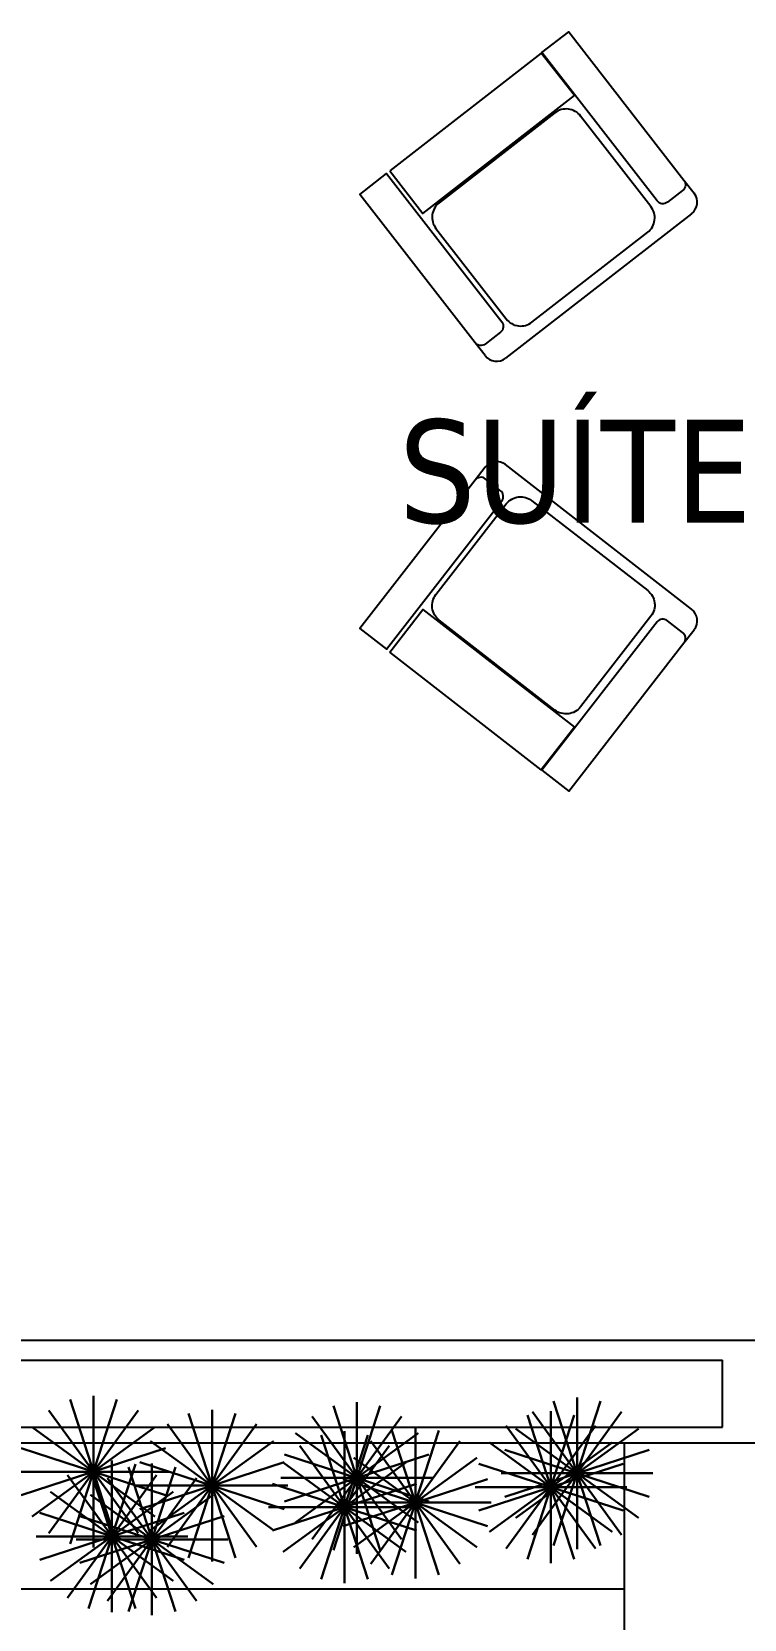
# Model space of a CAD drawing. Extents: x 152 to 700, y -120 to 84.
# Drawn here: x 228.765 to 230.839, y 17.264 to 21.884 of the extents above; entities that cross this region are included whole.
import ezdxf

# ---------------------------------------------------------------- set-up
doc = ezdxf.new("R2010")
doc.units = 0
doc.header["$LTSCALE"] = 0.03
doc.layers.get('0').update_dxf_attribs({"linetype": 'CONTINUOUS'})
for name, color, linetype in [('CALIDAD', 30, 'CONTINUOUS'), ('MUEBLES', 8, 'CONTINUOUS'), ('TEXTOS', 7, 'CONTINUOUS'), ('VEGETACION', 96, 'CONTINUOUS')]:
    doc.layers.add(name, color=color, linetype=linetype)
doc.styles.add('COTAS', font='tahoma.ttf', dxfattribs={"height": 0.1})

# ---------------------------------------------------------------- blocks, each defined once
blk = doc.blocks.new('A$C02323873')
at = {"layer": 'VEGETACION'}
for p, q in [((0.289, 0.0108), (0.1525, 0.4307)), ((0.289, 0.4307), (0.1525, 0.0108)), ((0.1525, 0.4307), (0.289, 0.0108)), ((0.1525, 0.0108), (0.289, 0.4307)), ((0.2208, 0.4415), (0.2208, 0)), ((0.2208, 0), (0.2208, 0.4415)), ((0.2208, 0.4415), (0.2208, 0)), ((0.3505, 0.0422), (0.091, 0.3994)), ((0.3505, 0.3994), (0.091, 0.0422)), ((0.091, 0.3994), (0.3505, 0.0422)), ((0.091, 0.0422), (0.3505, 0.3994)), ((0.3994, 0.091), (0.0422, 0.3505)), ((0.3994, 0.3505), (0.0422, 0.091)), ((0.0422, 0.3505), (0.3994, 0.091)), ((0.0422, 0.091), (0.3994, 0.3505)), ((0.4307, 0.1525), (0.0108, 0.289)), ((0.4307, 0.289), (0.0108, 0.1525)), ((0.0108, 0.289), (0.4307, 0.1525)), ((0.0108, 0.1525), (0.4307, 0.289)), ((0.4415, 0.2208), (0, 0.2208)), ((0, 0.2208), (0.4415, 0.2208))]:
    blk.add_line(p, q, dxfattribs=at)

msp = doc.modelspace()

# ---------------------------------------------------------------- linework, layer by layer
at = {"ltscale": 0.03}
for p, q in [((228.5392, 18.0761), (233.4642, 18.0761)), ((228.5392, 17.7778), (233.4642, 17.7778)), ((228.6892, 17.3528), (230.4892, 17.3528))]:
    msp.add_line(p, q, dxfattribs=at)
at = {"layer": 'CALIDAD', "ltscale": 0.03}
for p, q in [((228.593, 18.0185), (230.775, 18.0185)), ((230.775, 17.8235), (230.775, 18.0185)), ((228.593, 17.8235), (230.775, 17.8235))]:
    msp.add_line(p, q, dxfattribs=at)
at = {"layer": 'MUEBLES'}
for p, q in [((230.6631, 21.452), (230.6927, 21.4139)), ((230.6852, 21.3542), (230.1438, 20.9337)), ((230.0842, 20.9412), (230.0551, 20.9787)), ((230.0842, 20.6165), (230.0551, 20.579)), ((230.6852, 20.2035), (230.1438, 20.624)), ((230.6631, 20.1057), (230.6927, 20.1438))]:
    msp.add_line(p, q, dxfattribs=at)
at = {"layer": 'MUEBLES', "ltscale": 0.03}
msp.add_line((230.4892, 17.7778), (230.4892, 15.1528), dxfattribs=at)
at = {"layer": 'MUEBLES'}
for points in [[(230.5851, 21.3914), (230.2497, 21.8232), (230.3277, 21.8837), (230.6631, 21.452, -0.414214), (230.6593, 21.4222), (230.6149, 21.3877, -0.414214)], [(229.9413, 21.3116), (230.1462, 21.0479, 0.414214), (230.2207, 21.0385), (230.5577, 21.3003, 0.414214), (230.567, 21.3748), (230.3622, 21.6385, 0.414214), (230.2876, 21.6479), (229.9507, 21.3861, 0.414214)], [(230.0551, 20.9787), (229.7197, 21.4105), (229.7976, 21.471), (230.133, 21.0393, -0.414214), (230.1293, 21.0095), (230.0849, 20.975, -0.414214)], [(230.0551, 20.579), (229.7197, 20.1473), (229.7976, 20.0867), (230.133, 20.5184, 0.414214), (230.1293, 20.5483), (230.0849, 20.5827, 0.414214)], [(229.9413, 20.2461), (230.1462, 20.5098, -0.414214), (230.2207, 20.5192), (230.5577, 20.2574, -0.414214), (230.567, 20.1829), (230.3622, 19.9192, -0.414214), (230.2876, 19.9098), (229.9507, 20.1716, -0.414214)], [(230.5851, 20.1663), (230.2497, 19.7345), (230.3277, 19.674), (230.6631, 20.1057, 0.414214), (230.6593, 20.1355), (230.6149, 20.17, 0.414214)]]:
    msp.add_lwpolyline(points, format="xyb", close=True, dxfattribs=at)
for points in [[(229.807, 21.4793), (229.9033, 21.3553), (230.3443, 21.6979), (230.248, 21.8219)], [(229.807, 20.0784), (229.9033, 20.2024), (230.3443, 19.8598), (230.248, 19.7358)]]:
    msp.add_lwpolyline(points, close=True, dxfattribs=at)
for centre, start, end in [((230.6591, 21.3878), 307.8408, 37.8408), ((230.1178, 20.9673), 217.8408, 307.8408), ((230.1178, 20.5905), 52.1592, 142.1592), ((230.6591, 20.1699), 322.1592, 52.1592)]:
    msp.add_arc(centre, 0.0425, start, end, dxfattribs=at)

# ---------------------------------------------------------------- block references
at = {"ltscale": 0.03, "rotation": 90}
for p in [(229.1654, 17.4726), (229.9318, 17.4547), (230.5728, 17.4681), (229.5105, 17.4323), (230.4966, 17.4278), (229.896, 17.3696), (230.1022, 17.383), (229.2192, 17.2845), (229.3357, 17.2756)]:
    msp.add_blockref('A$C02323873', p, dxfattribs=at)

# ---------------------------------------------------------------- texts
at = {"layer": 'TEXTOS', "ltscale": 0.03, "style": 'COTAS'}
msp.add_text('SUÍTE', height=0.3, dxfattribs=at).set_placement((229.8328, 20.4552))

doc.saveas('drawing.dxf')
